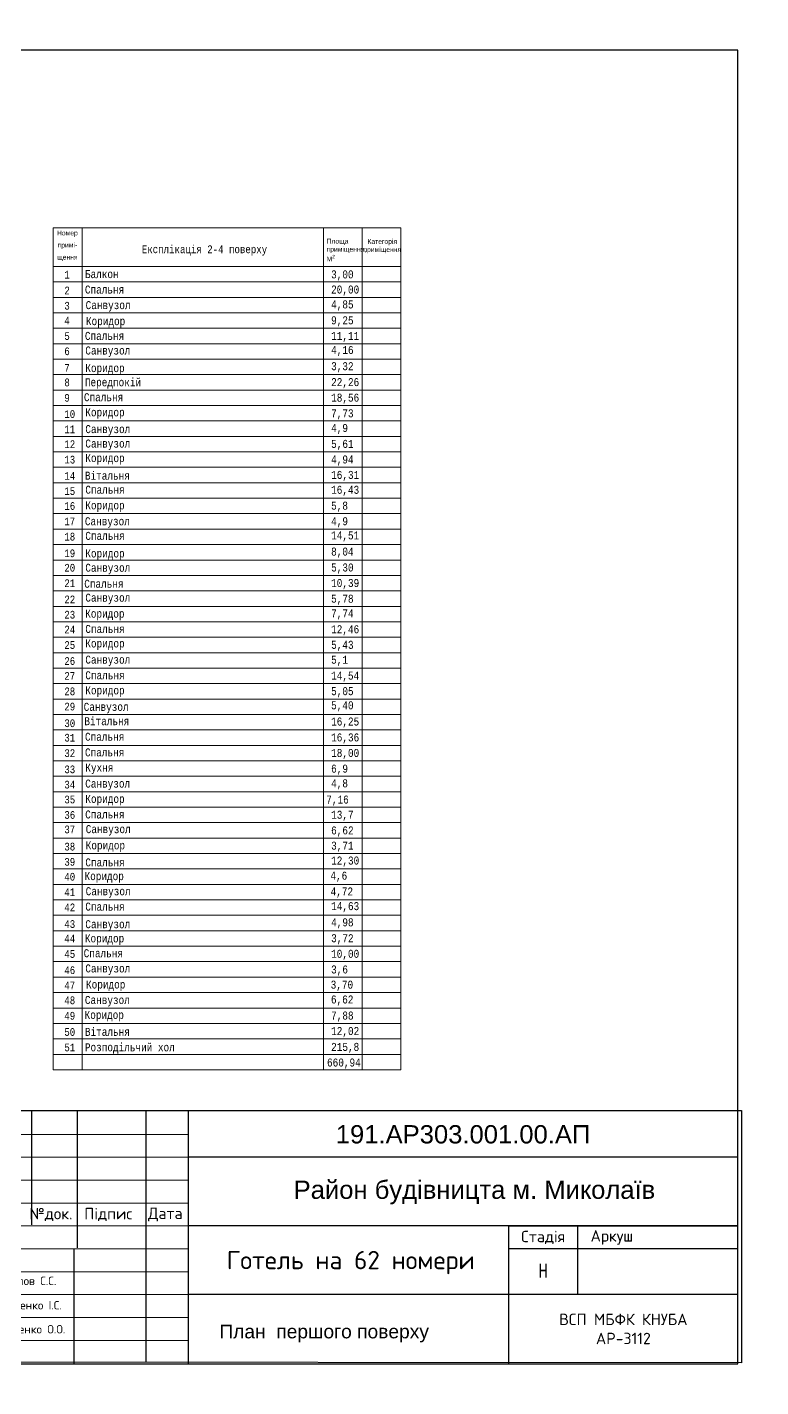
# Model space of a CAD drawing. Header units: millimetres. Extents: x -689206 to 4969298, y -1019800 to 703299.
# Drawn here: x 571724 to 619729, y -677850 to -588819 of the extents above; entities that cross this region are included whole.
import ezdxf

# ---------------------------------------------------------------- set-up
doc = ezdxf.new("R2010")
doc.units = ezdxf.units.MM
doc.layers.add('внешняярамка', color=7, linetype='Continuous', lineweight=5, plot=False)
for name, color, linetype, lineweight in [('РАЗМЕРЫ', 7, 'Continuous', 9), ('Таблиця Експлікації приміщень', 7, 'Continuous', 5), ('Штамп', 7, 'Continuous', 5)]:
    doc.layers.add(name, color=color, linetype=linetype, lineweight=lineweight)
doc.layers.add('четотам', color=7, linetype='Continuous')
doc.styles.get("Standard").update_dxf_attribs({"font": 'arial.ttf'})
doc.styles.add('Аннотативный', font='isocteur.ttf', dxfattribs={"width": 0.7, "height": 250})

msp = doc.modelspace()

# ---------------------------------------------------------------- linework, layer by layer
at = {"layer": 'внешняярамка', "lineweight": 5, "ltscale": 50, "const_width": 3}
msp.add_lwpolyline([(493828.4, -677848.6), (619727.1, -677848.6), (619727.1, -588820.3), (493828.4, -588820.3), (493828.4, -677848.6)], dxfattribs=at)
at = {"layer": 'Таблиця Експлікації приміщень'}
for p, q in [((575317.7, -601960.3), (573421, -601960.3)), ((573421, -601960.3), (573421, -604489.2)), ((575317.7, -604489.2), (575317.7, -601960.3)), ((575317.7, -601960.3), (591123.5, -601960.3)), ((591123.5, -601960.3), (591123.5, -604489.2)), ((591123.5, -601960.3), (593652.5, -601960.3)), ((593652.5, -604489.2), (593652.5, -601960.3)), ((593652.5, -601960.3), (596181.4, -601960.3)), ((596181.4, -601960.3), (596181.4, -604489.2)), ((573421, -604489.2), (575317.7, -604489.2)), ((573421, -604489.2), (596181.4, -604489.2)), ((573421, -604489.2), (573421, -605500.8)), ((591123.5, -604489.2), (575317.7, -604489.2)), ((575317.7, -604489.2), (575317.7, -605500.8)), ((591123.5, -604489.2), (593652.5, -604489.2)), ((591123.5, -604489.2), (591123.5, -605500.8)), ((596181.4, -604489.2), (593652.5, -604489.2)), ((593652.5, -604489.2), (593652.5, -605500.8)), ((596181.4, -605500.8), (596181.4, -604489.2)), ((573421, -605500.8), (596181.4, -605500.8)), ((573421, -605500.8), (573421, -606512.4)), ((575317.7, -605500.8), (575317.7, -606512.4)), ((591123.5, -605500.8), (591123.5, -606512.4)), ((593652.5, -605500.8), (593652.5, -606512.4)), ((596181.4, -606512.4), (596181.4, -605500.8)), ((573421, -606512.4), (596181.4, -606512.4)), ((573421, -606512.4), (573421, -607524)), ((575317.7, -606512.4), (575317.7, -607524)), ((591123.5, -606512.4), (591123.5, -607524)), ((593652.5, -606512.4), (593652.5, -607524)), ((596181.4, -607524), (596181.4, -606512.4)), ((573421, -607524), (596181.4, -607524)), ((573421, -607524), (573421, -608535.5)), ((575317.7, -607524), (575317.7, -608535.5)), ((591123.5, -607524), (591123.5, -608535.5)), ((593652.5, -607524), (593652.5, -608535.5)), ((596181.4, -608535.5), (596181.4, -607524)), ((573421, -608535.5), (596181.4, -608535.5)), ((573421, -608535.5), (573421, -609547.1)), ((575317.7, -608535.5), (575317.7, -609547.1)), ((591123.5, -608535.5), (591123.5, -609547.1)), ((593652.5, -608535.5), (593652.5, -609547.1)), ((596181.4, -617639.7), (596181.4, -608535.5)), ((573421, -609547.1), (596181.4, -609547.1)), ((573421, -609547.1), (573421, -610558.7)), ((575317.7, -609547.1), (575317.7, -610558.7)), ((591123.5, -609547.1), (591123.5, -610558.7)), ((593652.5, -609547.1), (593652.5, -610558.7)), ((573421, -610558.7), (596181.4, -610558.7)), ((573421, -610558.7), (573421, -611570.3)), ((575317.7, -610558.7), (575317.7, -611570.3)), ((591123.5, -610558.7), (591123.5, -611570.3)), ((593652.5, -610558.7), (593652.5, -611570.3)), ((573421, -611570.3), (596181.4, -611570.3)), ((573421, -611570.3), (573421, -612581.8)), ((575317.7, -611570.3), (575317.7, -612581.8)), ((591123.5, -611570.3), (591123.5, -612581.8)), ((593652.5, -611570.3), (593652.5, -612581.8)), ((573421, -612581.8), (596181.4, -612581.8)), ((573421, -612581.8), (573421, -613593.4)), ((575317.7, -612581.8), (575317.7, -613593.4)), ((591123.5, -612581.8), (591123.5, -613593.4)), ((593652.5, -612581.8), (593652.5, -613593.4)), ((573421, -613593.4), (596181.4, -613593.4)), ((573421, -613593.4), (573421, -614605)), ((575317.7, -613593.4), (575317.7, -614605)), ((591123.5, -613593.4), (591123.5, -614605)), ((593652.5, -613593.4), (593652.5, -614605)), ((573421, -614605), (596181.4, -614605)), ((573421, -614605), (573421, -615616.6)), ((575317.7, -614605), (575317.7, -615616.6)), ((591123.5, -614605), (591123.5, -615616.6)), ((593652.5, -614605), (593652.5, -615616.6)), ((573421, -615616.6), (596181.4, -615616.6)), ((573421, -615616.6), (573421, -616628.1)), ((575317.7, -615616.6), (575317.7, -616628.1)), ((591123.5, -615616.6), (591123.5, -616628.1)), ((593652.5, -615616.6), (593652.5, -616628.1)), ((573421, -616628.1), (596181.4, -616628.1)), ((573421, -616628.1), (573421, -617639.7)), ((575317.7, -616628.1), (575317.7, -617639.7)), ((591123.5, -616628.1), (591123.5, -617639.7)), ((593652.5, -616628.1), (593652.5, -617639.7)), ((573421, -617639.7), (596181.4, -617639.7)), ((573421, -617639.7), (573421, -618651.3)), ((575317.7, -617639.7), (575317.7, -618651.3)), ((591123.5, -617639.7), (591123.5, -618651.3)), ((593652.5, -617639.7), (593652.5, -618651.3)), ((596181.4, -618651.3), (596181.4, -617639.7)), ((573421, -618651.3), (596181.4, -618651.3)), ((573421, -618651.3), (573421, -619662.9)), ((575317.7, -618651.3), (575317.7, -619662.9)), ((591123.5, -618651.3), (591123.5, -619662.9)), ((593652.5, -618651.3), (593652.5, -619662.9)), ((596181.4, -619662.9), (596181.4, -618651.3)), ((573421, -619662.9), (596181.4, -619662.9)), ((573421, -619662.9), (573421, -620674.4)), ((575317.7, -619662.9), (575317.7, -620674.4)), ((591123.5, -619662.9), (591123.5, -620674.4)), ((593652.5, -619662.9), (593652.5, -620674.4)), ((596181.4, -620674.4), (596181.4, -619662.9)), ((573421, -620674.4), (596181.4, -620674.4)), ((573421, -620674.4), (573421, -621686)), ((575317.7, -620674.4), (575317.7, -621686)), ((591123.5, -620674.4), (591123.5, -621686)), ((593652.5, -620674.4), (593652.5, -621686)), ((596181.4, -629778.6), (596181.4, -620674.4)), ((573421, -621686), (596181.4, -621686)), ((573421, -621686), (573421, -622697.6)), ((575317.7, -621686), (575317.7, -622697.6)), ((591123.5, -621686), (591123.5, -622697.6)), ((593652.5, -621686), (593652.5, -622697.6)), ((573421, -622697.6), (596181.4, -622697.6)), ((573421, -622697.6), (573421, -623709.2)), ((575317.7, -622697.6), (575317.7, -623709.2)), ((591123.5, -622697.6), (591123.5, -623709.2)), ((593652.5, -622697.6), (593652.5, -623709.2)), ((573421, -623709.2), (596181.4, -623709.2)), ((573421, -623709.2), (573421, -624720.7)), ((575317.7, -623709.2), (575317.7, -624720.7)), ((591123.5, -623709.2), (591123.5, -624720.7)), ((593652.5, -623709.2), (593652.5, -624720.7)), ((573421, -624720.7), (596181.4, -624720.7)), ((573421, -624720.7), (573421, -625732.3)), ((575317.7, -624720.7), (575317.7, -625732.3)), ((591123.5, -624720.7), (591123.5, -625732.3)), ((593652.5, -624720.7), (593652.5, -625732.3)), ((573421, -625732.3), (596181.4, -625732.3)), ((573421, -625732.3), (573421, -626743.9)), ((575317.7, -625732.3), (575317.7, -626743.9)), ((591123.5, -625732.3), (591123.5, -626743.9)), ((593652.5, -625732.3), (593652.5, -626743.9)), ((573421, -626743.9), (596181.4, -626743.9)), ((573421, -626743.9), (573421, -627755.5)), ((575317.7, -626743.9), (575317.7, -627755.5)), ((591123.5, -626743.9), (591123.5, -627755.5)), ((593652.5, -626743.9), (593652.5, -627755.5)), ((573421, -627755.5), (596181.4, -627755.5)), ((573421, -627755.5), (573421, -628767)), ((575317.7, -627755.5), (575317.7, -628767)), ((591123.5, -627755.5), (591123.5, -628767)), ((593652.5, -627755.5), (593652.5, -628767)), ((573421, -628767), (596181.4, -628767)), ((573421, -628767), (573421, -629778.6)), ((575317.7, -628767), (575317.7, -629778.6)), ((591123.5, -628767), (591123.5, -629778.6)), ((593652.5, -628767), (593652.5, -629778.6)), ((573421, -629778.6), (596181.4, -629778.6)), ((573421, -629778.6), (596181.4, -629778.6)), ((573421, -629778.6), (573421, -630790.2)), ((575317.7, -629778.6), (575317.7, -630790.2)), ((591123.5, -629778.6), (591123.5, -630790.2)), ((593652.5, -629778.6), (593652.5, -630790.2)), ((596181.4, -630790.2), (596181.4, -629778.6)), ((573421, -630790.2), (596181.4, -630790.2)), ((573421, -630790.2), (573421, -631801.8)), ((575317.7, -630790.2), (575317.7, -631801.8)), ((591123.5, -630790.2), (591123.5, -631801.8)), ((593652.5, -630790.2), (593652.5, -631801.8)), ((596181.4, -631801.8), (596181.4, -630790.2)), ((573421, -631801.8), (596181.4, -631801.8)), ((573421, -631801.8), (573421, -632813.3)), ((575317.7, -631801.8), (575317.7, -632813.3)), ((591123.5, -631801.8), (591123.5, -632813.3)), ((593652.5, -631801.8), (593652.5, -632813.3)), ((596181.4, -640905.9), (596181.4, -631801.8)), ((573421, -632813.3), (596181.4, -632813.3)), ((573421, -632813.3), (573421, -633824.9)), ((575317.7, -632813.3), (575317.7, -633824.9)), ((591123.5, -632813.3), (591123.5, -633824.9)), ((593652.5, -632813.3), (593652.5, -633824.9)), ((573421, -633824.9), (596181.4, -633824.9)), ((573421, -633824.9), (573421, -634836.5)), ((575317.7, -633824.9), (575317.7, -634836.5)), ((591123.5, -633824.9), (591123.5, -634836.5)), ((593652.5, -633824.9), (593652.5, -634836.5)), ((573421, -634836.5), (596181.4, -634836.5)), ((573421, -634836.5), (573421, -635848.1)), ((575317.7, -634836.5), (575317.7, -635848.1)), ((591123.5, -634836.5), (591123.5, -635848.1)), ((593652.5, -634836.5), (593652.5, -635848.1)), ((573421, -635848.1), (596181.4, -635848.1)), ((573421, -635848.1), (573421, -636859.6)), ((575317.7, -635848.1), (575317.7, -636859.6)), ((591123.5, -635848.1), (591123.5, -636859.6)), ((593652.5, -635848.1), (593652.5, -636859.6)), ((573421, -636859.6), (596181.4, -636859.6)), ((573421, -636859.6), (573421, -637871.2)), ((575317.7, -636859.6), (575317.7, -637871.2)), ((591123.5, -636859.6), (591123.5, -637871.2)), ((593652.5, -636859.6), (593652.5, -637871.2)), ((573421, -637871.2), (596181.4, -637871.2)), ((573421, -637871.2), (573421, -638882.8)), ((575317.7, -637871.2), (575317.7, -638882.8)), ((591123.5, -637871.2), (591123.5, -638882.8)), ((593652.5, -637871.2), (593652.5, -638882.8)), ((573421, -638882.8), (596181.4, -638882.8)), ((573421, -638882.8), (573421, -639894.4)), ((575317.7, -638882.8), (575317.7, -639894.4)), ((591123.5, -638882.8), (591123.5, -639894.4)), ((593652.5, -638882.8), (593652.5, -639894.4)), ((573421, -639894.4), (596181.4, -639894.4)), ((573421, -639894.4), (573421, -640905.9)), ((575317.7, -639894.4), (575317.7, -640905.9)), ((591123.5, -639894.4), (591123.5, -640905.9)), ((593652.5, -639894.4), (593652.5, -640905.9)), ((573421, -640905.9), (596181.4, -640905.9)), ((573421, -640905.9), (573421, -641917.5)), ((575317.7, -640905.9), (575317.7, -641917.5)), ((591123.5, -640905.9), (591123.5, -641917.5)), ((593652.5, -640905.9), (593652.5, -641917.5)), ((596181.4, -641917.5), (596181.4, -640905.9)), ((573421, -641917.5), (596181.4, -641917.5)), ((573421, -641917.5), (573421, -642929.1)), ((575317.7, -641917.5), (575317.7, -642929.1)), ((591123.5, -641917.5), (591123.5, -642929.1)), ((593652.5, -641917.5), (593652.5, -642929.1)), ((596181.4, -642929.1), (596181.4, -641917.5)), ((573421, -642929.1), (596181.4, -642929.1)), ((573421, -642929.1), (573421, -643940.7)), ((575317.7, -642929.1), (575317.7, -643940.7)), ((591123.5, -642929.1), (591123.5, -643940.7)), ((593652.5, -642929.1), (593652.5, -643940.7)), ((596181.4, -643940.7), (596181.4, -642929.1)), ((573421, -643940.7), (596181.4, -643940.7)), ((573421, -643940.7), (573421, -644952.2)), ((575317.7, -643940.7), (575317.7, -644952.2)), ((591123.5, -643940.7), (591123.5, -644952.2)), ((593652.5, -643940.7), (593652.5, -644952.2)), ((596181.4, -644952.2), (596181.4, -643940.7)), ((573421, -644952.2), (596181.4, -644952.2)), ((573421, -644952.2), (573421, -645963.8)), ((575317.7, -644952.2), (575317.7, -645963.8)), ((591123.5, -644952.2), (591123.5, -645963.8)), ((593652.5, -644952.2), (593652.5, -645963.8)), ((596181.4, -654056.4), (596181.4, -644952.2)), ((573421, -645963.8), (596181.4, -645963.8)), ((573421, -645963.8), (573421, -646975.4)), ((575317.7, -645963.8), (575317.7, -646975.4)), ((591123.5, -645963.8), (591123.5, -646975.4)), ((593652.5, -645963.8), (593652.5, -646975.4)), ((573421, -646975.4), (596181.4, -646975.4)), ((573421, -646975.4), (573421, -647987)), ((575317.7, -646975.4), (575317.7, -647987)), ((591123.5, -646975.4), (591123.5, -647987)), ((593652.5, -646975.4), (593652.5, -647987)), ((573421, -647987), (596181.4, -647987)), ((573421, -647987), (573421, -648998.5)), ((575317.7, -647987), (575317.7, -648998.5)), ((591123.5, -647987), (591123.5, -648998.5)), ((593652.5, -647987), (593652.5, -648998.5)), ((573421, -648998.5), (596181.4, -648998.5)), ((573421, -648998.5), (573421, -650010.1)), ((575317.7, -648998.5), (575317.7, -650010.1)), ((591123.5, -648998.5), (591123.5, -650010.1)), ((593652.5, -648998.5), (593652.5, -650010.1)), ((573421, -650010.1), (596181.4, -650010.1)), ((573421, -650010.1), (573421, -651021.7)), ((575317.7, -650010.1), (575317.7, -651021.7)), ((591123.5, -650010.1), (591123.5, -651021.7)), ((593652.5, -650010.1), (593652.5, -651021.7)), ((573421, -651021.7), (596181.4, -651021.7)), ((573421, -651021.7), (573421, -652033.3)), ((575317.7, -651021.7), (575317.7, -652033.3)), ((591123.5, -651021.7), (591123.5, -652033.3)), ((593652.5, -651021.7), (593652.5, -652033.3)), ((573421, -652033.3), (596181.4, -652033.3)), ((573421, -652033.3), (573421, -653044.8)), ((575317.7, -652033.3), (575317.7, -653044.8)), ((591123.5, -652033.3), (591123.5, -653044.8)), ((593652.5, -652033.3), (593652.5, -653044.8)), ((573421, -653044.8), (596181.4, -653044.8)), ((573421, -653044.8), (573421, -654056.4)), ((575317.7, -653044.8), (575317.7, -654056.4)), ((591123.5, -653044.8), (591123.5, -654056.4)), ((593652.5, -653044.8), (593652.5, -654056.4)), ((573421, -654056.4), (596181.4, -654056.4)), ((573421, -654056.4), (573421, -655068)), ((575317.7, -654056.4), (575317.7, -655068)), ((591123.5, -654056.4), (591123.5, -656079.6)), ((593652.5, -654056.4), (593652.5, -656079.6)), ((596181.4, -656079.6), (596181.4, -654056.4)), ((573421, -655068), (596181.4, -655068)), ((573421, -655068), (573421, -656079.6)), ((575317.7, -655068), (575317.7, -656079.6)), ((591123.5, -655068), (591123.5, -657091.1)), ((593652.5, -655068), (593652.5, -657091.1)), ((596181.4, -657091.1), (596181.4, -655068)), ((573421, -656079.6), (596181.4, -656079.6)), ((573421, -656079.6), (573421, -657091.1)), ((575317.7, -656079.6), (575317.7, -657091.1)), ((573421, -657091.1), (596181.4, -657091.1))]:
    msp.add_line(p, q, dxfattribs=at)
at = {"layer": 'Штамп'}
for p, q in [((582263.6, -662822.5), (562782.8, -662822.5)), ((582263.6, -665819.6), (562782.8, -665819.6))]:
    msp.add_line(p, q, dxfattribs=at)
at = {"layer": 'Штамп', "lineweight": 30}
for points in [[(499823.6, -676349.8), (618228.3, -676349.8), (618228.3, -590319.1), (499823.6, -590319.1)], [(618455.6, -676274.1), (563010.1, -676233.5), (563010.1, -659749.7), (618455.6, -659749.7)]]:
    msp.add_lwpolyline(points, close=True, dxfattribs=at)
for points in [[(572001.3, -659749.7), (572001.3, -667242.4)], [(574998.3, -659749.7), (574998.3, -668740.9)], [(579493.9, -659749.7), (579493.9, -676245.6)], [(582263.6, -659825.5), (582263.6, -676323.5)], [(618228.3, -662822.5), (582263.6, -662822.5)], [(618228.3, -667318.1), (582263.6, -667318.1)], [(603243, -676309.3), (603243, -667318.1)], [(603243, -667318.1), (618228.3, -667318.1)], [(607738.6, -667318.1), (607738.6, -671813.7)], [(574771, -668816.6), (574765.5, -676318.1)], [(618228.3, -668816.6), (603243, -668816.6)], [(618228.3, -671813.7), (582263.6, -671813.7)]]:
    msp.add_lwpolyline(points, dxfattribs=at)
at = {"layer": 'Штамп'}
for points in [[(562782.8, -661324), (582263.6, -661324)], [(562782.8, -664321.1), (582263.6, -664321.1)], [(562782.8, -667318.1), (582263.6, -667318.1)], [(562782.8, -668816.6), (582263.6, -668816.6)], [(562782.8, -670315.2), (582263.6, -670315.2)], [(562782.8, -671813.7), (582263.6, -671813.7)], [(562782.8, -673312.2), (582263.6, -673312.2)], [(582263.6, -674810.8), (562782.8, -674810.8)]]:
    msp.add_lwpolyline(points, dxfattribs=at)

# ---------------------------------------------------------------- texts
at = {"layer": 'РАЗМЕРЫ', "color": 18, "lineweight": 25, "true_color": 0x000000, "attachment_point": 1, "style": 'Аннотативный'}
for s, insert, char_height, width in [('Експлікація 2-4 поверху', (579223.2, -603108.2), 508.441, 10583.871), ('1', (574155.6, -604770.9), 504.6, 8534.581), ('Балкон', (575499.5, -604726), 524.1, 8865.194), ('3,00', (591611.4, -604743.6), 524.1, 8865.194), ('2', (574155.6, -605807.8), 504.6, 8534.581), ('Спальня', (575499.5, -605737.6), 524.1, 8865.194), ('20,00', (591611.4, -605735.7), 524.1, 8865.194), ('3', (574155.6, -606806.7), 504.6, 8534.581), ('Санвузол', (575547, -606755.9), 524.1, 8865.194), ('4,85', (591611.4, -606710.7), 524.1, 8865.194), ('4', (574155.6, -607780.4), 504.6, 8534.581), ('Коридор', (575566.9, -607806.7), 524.1, 8865.194), ('9,25', (591611.4, -607751.5), 524.1, 8865.194), ('5', (574155.6, -608792), 504.6, 8534.581), ('Спальня', (575499.5, -608772.3), 524.1, 8865.194), ('11,11', (591611.4, -608769.4), 524.1, 8865.194), ('6', (574155.6, -609788.6), 504.6, 8534.581), ('Санвузол', (575527.1, -609728.1), 524.1, 8865.194), ('4,16', (591611.4, -609694.9), 524.1, 8865.194), ('3,32', (591611.4, -610757), 524.1, 8865.194), ('7', (574155.6, -610878.3), 504.6, 8534.581), ('Коридор', (575527.1, -610878.7), 524.1, 8865.194), ('8', (574155.6, -611826.7), 504.6, 8534.581), ('Передпокій', (575499.5, -611807), 524.1, 8865.194), ('22,26', (591611.4, -611797.8), 524.1, 8865.194), ('9', (574155.6, -612838.3), 504.6, 8534.581), ('Спальня', (575435.1, -612787.8), 524.1, 8865.194), ('18,56', (591611.4, -612815.7), 524.1, 8865.194), ('10', (574155.6, -613900.4), 504.55, 8534.581), ('Коридор', (575527.1, -613774.4), 524.1, 8865.194), ('7,73', (591611.4, -613842.3), 524.1, 8865.194), ('11', (574155.6, -614899.3), 504.55, 8534.581), ('Санвузол', (575527.1, -614874.5), 524.1, 8865.194), ('4,9', (591611.4, -614803.3), 524.1, 8865.194), ('12', (574155.6, -615873), 504.55, 8534.581), ('Санвузол', (575527.1, -615822.8), 524.1, 8865.194), ('5,61', (591611.4, -615844.1), 524.1, 8865.194), ('13', (574155.6, -616884.6), 504.55, 8534.581), ('Коридор', (575527.1, -616771.2), 524.1, 8865.194), ('4,94', (591611.4, -616862), 524.1, 8865.194), ('Вітальня', (575499.5, -617927.1), 524.1, 8865.194), ('16,31', (591611.4, -617874.6), 524.1, 8865.194), ('14', (574155.6, -617946.7), 504.55, 8534.581), ('15', (574155.6, -618945.6), 504.55, 8534.581), ('Спальня', (575527.1, -618844.9), 524.1, 8865.194), ('16,43', (591611.4, -618849.6), 524.1, 8865.194), ('16', (574155.6, -619919.3), 504.55, 8534.581), ('Коридор', (575527.1, -619869.1), 524.1, 8865.194), ('5,8', (591611.4, -619890.4), 524.1, 8865.194), ('17', (574155.6, -620930.9), 504.55, 8534.581), ('Санвузол', (575499.5, -620911.2), 524.1, 8865.194), ('4,9', (591611.4, -620908.3), 524.1, 8865.194), ('18', (574155.6, -621927.5), 504.55, 8534.581), ('Спальня', (575527.1, -621867), 524.1, 8865.194), ('14,51', (591611.4, -621833.8), 524.1, 8865.194), ('19', (574155.6, -623017.2), 504.55, 8534.581), ('Коридор', (575527.1, -623017.6), 524.1, 8865.194), ('8,04', (591611.4, -622895.9), 524.1, 8865.194), ('20', (574155.6, -623965.6), 504.55, 8534.581), ('Санвузол', (575527.1, -623953.3), 524.1, 8865.194), ('5,30', (591611.4, -623936.7), 524.1, 8865.194), ('21', (574155.6, -624977.2), 504.55, 8534.581), ('Спальня', (575457, -625001.5), 524.1, 8865.194), ('10,39', (591611.4, -624954.6), 524.1, 8865.194), ('22', (574155.6, -626039.3), 504.55, 8534.581), ('Санвузол', (575527.1, -625913.3), 524.1, 8865.194), ('5,78', (591611.4, -625981.3), 524.1, 8865.194), ('23', (574155.6, -627038.2), 504.55, 8534.581), ('Коридор', (575519.3, -626959.6), 524.1, 8865.194), ('7,74', (591611.4, -626942.2), 524.1, 8865.194), ('24', (574155.6, -628011.9), 504.55, 8534.581), ('Спальня', (575527.1, -627961.7), 524.1, 8865.194), ('12,46', (591611.4, -627983), 524.1, 8865.194), ('25', (574155.6, -629023.5), 504.55, 8534.581), ('Коридор', (575527.1, -628910.1), 524.1, 8865.194), ('5,43', (591611.4, -629000.9), 524.1, 8865.194), ('26', (574155.6, -630073), 504.55, 8534.581), ('Санвузол', (575527.1, -629972.2), 524.1, 8865.194), ('5,1', (591611.4, -629977), 524.1, 8865.194), ('27', (574155.6, -631046.6), 504.55, 8534.581), ('Спальня', (575527.1, -630996.4), 524.1, 8865.194), ('14,54', (591611.4, -631017.7), 524.1, 8865.194), ('28', (574155.6, -632058.2), 504.55, 8534.581), ('Коридор', (575527.1, -631982.7), 524.1, 8865.194), ('5,05', (591611.4, -632035.6), 524.1, 8865.194), ('5,40', (591611.4, -632961.1), 524.1, 8865.194), ('29', (574155.6, -633054.8), 504.55, 8534.581), ('Санвузол', (575419.3, -633063.5), 524.1, 8865.194), ('30', (574155.6, -634144.6), 504.55, 8534.581), ('Вітальня', (575461.5, -634000.7), 524.1, 13165.998), ('16,25', (591611.4, -634023.3), 524.1, 8865.194), ('31', (574155.6, -635092.9), 504.55, 8534.581), ('Спальня', (575505.3, -635020.1), 524.1, 8865.194), ('16,36', (591611.4, -635064), 524.1, 8865.194), ('32', (574155.6, -636104.5), 504.55, 8534.581), ('Спальня', (575505.3, -636044.3), 524.1, 8865.194), ('18,00', (591611.4, -636081.9), 524.1, 8865.194), ('33', (574155.6, -637166.6), 504.55, 8534.581), ('Кухня', (575527.1, -637040.6), 524.1, 8865.194), ('6,9', (591611.4, -637108.6), 524.1, 8865.194), ('34', (574155.6, -638165.6), 504.55, 8534.581), ('Санвузол', (575519.3, -638086.9), 524.1, 8865.194), ('4,8', (591611.4, -638069.6), 524.1, 8865.194), ('35', (574155.6, -639139.2), 504.55, 8534.581), ('Коридор', (575527.1, -639089), 524.1, 8865.194), ('7,16', (591294.8, -639134.7), 524.1, 8865.194), ('Спальня', (575519.3, -640110.1), 524.1, 8865.194), ('13,7', (591611.4, -640128.2), 524.1, 8865.194), ('36', (574155.6, -640150.8), 504.55, 8534.581), ('37', (574155.6, -641099.1), 504.55, 8534.581), ('Санвузол', (575553.5, -641069.9), 524.1, 8865.194), ('6,62', (591611.4, -641153.5), 524.1, 8865.194), ('38', (574155.6, -642224.5), 504.55, 8534.581), ('Коридор', (575553.5, -642132.1), 524.1, 8865.194), ('3,71', (591611.4, -642152.4), 524.1, 8865.194), ('39', (574155.6, -643223.4), 504.55, 8534.581), ('Спальня', (575527.1, -643249.1), 524.1, 11488.272), ('12,30', (591611.4, -643127.4), 524.1, 8865.194), ('40', (574155.6, -644197.1), 504.55, 8534.581), ('Коридор', (575476.2, -644148.3), 524.1, 13825.129), ('4,6', (591563.1, -644118.9), 524.1, 8865.194), ('41', (574155.6, -645208.7), 504.55, 8534.581), ('Санвузол', (575550.2, -645137.8), 524.1, 8865.194), ('4,72', (591578, -645151.6), 524.1, 8865.194), ('42', (574155.6, -646205.3), 504.55, 8534.581), ('Спальня', (575527.1, -646144.8), 524.1, 11331.517), ('14,63', (591611.4, -646111.6), 524.1, 8865.194), ('4,98', (591611.4, -647173.7), 524.1, 8865.194), ('43', (574155.6, -647295), 504.55, 8534.581), ('Санвузол', (575527.1, -647295.4), 524.1, 8865.194), ('44', (574155.6, -648243.4), 504.55, 8534.581), ('Коридор', (575499.5, -648223.7), 524.1, 8865.194), ('3,72', (591611.4, -648214.5), 524.1, 8865.194), ('45', (574155.6, -649255), 504.55, 8534.581), ('Спальня', (575419.3, -649197.8), 524.1, 8865.194), ('10,00', (591611.4, -649232.4), 524.1, 8865.194), ('46', (574155.6, -650317.1), 504.55, 8534.581), ('Санвузол', (575527.1, -650191.1), 524.1, 8865.194), ('3,6', (591611.4, -650259.1), 524.1, 8865.194), ('47', (574155.6, -651316), 504.55, 8534.581), ('Коридор', (575574.6, -651244.1), 524.1, 8865.194), ('3,70', (591583, -651255.8), 524.1, 8865.194), ('48', (574155.6, -652289.7), 504.55, 8534.581), ('Санвузол', (575498.7, -652258.2), 524.1, 8865.194), ('6,62', (591601.9, -652225), 524.1, 8865.194), ('49', (574155.6, -653301.3), 504.55, 8534.581), ('Коридор', (575480.6, -653234.4), 524.1, 16586.764), ('7,88', (591611.4, -653278.7), 524.1, 8865.194), ('50', (574155.6, -654363.4), 504.55, 8534.581), ('Вітальня', (575499.5, -654343.8), 524.1, 8865.194), ('12,02', (591611.4, -654291.3), 524.1, 8865.194), ('51', (574155.6, -655375), 504.55, 8534.581), ('Розподільчий хол', (575499.5, -655355.3), 524.096, 8865.194), ('215,8', (591611.4, -655331.3), 524.1, 8865.194), ('660,94', (591343.6, -656353.3), 524.1, 8865.194)]:
    msp.add_mtext(s, dxfattribs=dict(at, insert=insert, char_height=char_height, width=width))
at = {"layer": 'четотам', "char_height": 316.117, "attachment_point": 1}
for s, width, heights, insert in [('\\pxsm1.5,qc;Номер примі-\\Pщення', 1896.703, [2473.7], (573405.8, -602137.7)), ('\\A1;Площа приміщення, М{\\H0.7x;\\S2^ ;}', 2133.244, [2528.9], (591317, -602673.6)), ('\\pxqc;Категорія приміщення', 3020.244, [2429.5], (593449.4, -602689.4))]:
    msp.add_mtext_dynamic_manual_height_columns(s, width=width, gutter_width=1580.6, heights=heights, dxfattribs=dict(at, insert=insert))
at = {"layer": 'Штамп'}
for s, width, heights, insert, char_height, attachment_point in [('191.АР303.001.00.АП', 35964.662, [0], (600246, -661324), 1198.822, 5), ('Район будівницта м. Миколаїв', 36847.409, [0], (600988.8, -665122.9), 1198.822, 5), ('\\pxqc;{\\fISOCPEUR|b0|i0|c204|p34;№док.}', 2997.055, [0], (573272.5, -666568.9), 749.264, 5), ('\\pxqc;{\\fISOCPEUR|b0|i0|c204|p34;Підпис}', 4495.583, [0], (577018.8, -666568.9), 749.264, 5), ('\\pxqc;{\\fISOCPEUR|b0|i0|c204|p34;Дата}', 2997.055, [0], (580765.1, -666568.9), 749.264, 5), ('\\pxqc;{\\fISOCPEUR|b0|i0|c204|p34;Стадія}', 4495.583, [0], (605490.8, -668067.4), 749.264, 5), ('\\pxqc;{\\fISOCPEUR|b0|i0|c204|p34;Аркуш}', 4495.583, [0], (609986.4, -668067.4), 749.264, 5), ('\\pxqc;{\\fISOCPEUR|b0|i0|c204|p34;Готель на 62 номери}', 20814.086, [0], (592895.6, -669715.2), 1198.822, 5), ('\\pxql;{\\fISOCPEUR|b0|i0|c204|p34;Сурмілов С.С.}', 5994.11, [0], (572341.5, -670987.1), 549.404, 5), ('\\pxql;{\\fISOCPEUR|b0|i0|c204|p34;Літвененко І.С.}', 5994.11, [0], (572031.9, -672511.4), 549.404, 5), ('\\pxqc;{\\fISOCPEUR|b0|i0|c204|p34;ВСП МБФК КНУБА^JАР-3112}', 14985.276, [0], (618228.3, -674061.5), 749.264, 6), ('\\pxql;{\\fISOCPEUR|b0|i0|c204|p34;Охріменко О.О.}', 5994.11, [0], (572393, -674154.5), 549.404, 5), ('\\pxqc;План  першого поверху', 17450.903, [3556.5], (591155.3, -674362.5), 899.276, 5)]:
    msp.add_mtext_dynamic_manual_height_columns(s, width=width, gutter_width=3746.3, heights=heights, dxfattribs=dict(at, insert=insert, char_height=char_height, attachment_point=attachment_point))
at = {"layer": 'Штамп', "insert": (607738.6, -670244.3), "char_height": 915.67, "width": 4495.583, "attachment_point": 6, "style": 'Аннотативный'}
msp.add_mtext('\\pxqc;Н', dxfattribs=at)

doc.saveas('drawing.dxf')
